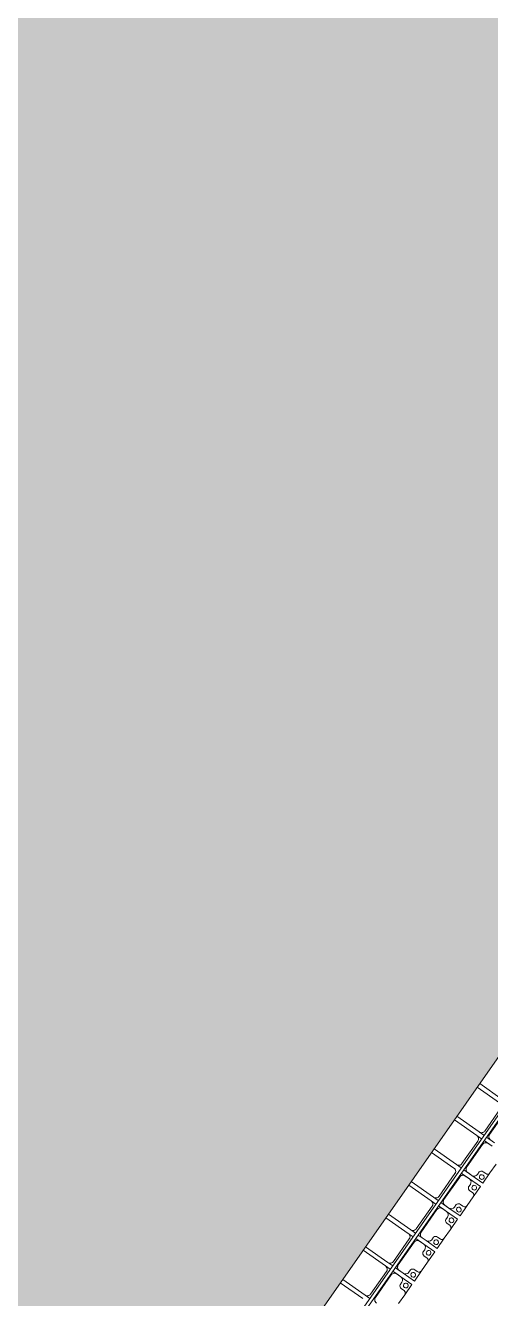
# Model space of a CAD drawing. Header units: millimetres. Extents: x -861324 to 439029, y -308065 to 694685.
# Drawn here: x -226113 to -220270, y 92584 to 108563 of the extents above; entities that cross this region are included whole.
import ezdxf

# ---------------------------------------------------------------- set-up
doc = ezdxf.new("R2010")
doc.units = ezdxf.units.MM
for name, color, linetype, lineweight in [('A-DETL-GENF', 92, 'Continuous', 9), ('A-DETL-THIN', 151, 'Continuous', 9), ('A-GENM', 13, 'Continuous', 9), ('S-BEAM', 12, 'Continuous', 9)]:
    doc.layers.add(name, color=color, linetype=linetype, lineweight=lineweight)

# ---------------------------------------------------------------- blocks, each defined once
blk = doc.blocks.new('Dai phaodi lai - DẢI PHAO ĐI LẠI-17507-BỐ TRÍ BÈ PIN HỒ BẢN MÒNG')
at = {"layer": 'A-GENM', "color": 7}
for p, q in [((17066.91953442233, 748.3828180785976), (16933.08046557692, 748.3828180785976)), ((17066.91953442233, 748.3828180786063), (17223.23773672421, 748.3828180786267)), ((17223.23773672421, 748.3828180786267), (17066.91953442233, 748.3828180786063)), ((17104.91953442233, 670.6677965858611), (17104.91953442233, 710.3828180785976)), ((17223.23773672421, 748.3828180786267), (17223.23773672424, 579.2752456098622)), ((17223.23773672424, 579.2752456098622), (17223.23773672421, 748.3828180786267)), ((17276.76226327503, 748.3828180785979), (17433.08046557691, 748.3828180785974)), ((17276.76226327503, 579.2752456098332), (17276.76226327503, 748.3828180785979)), ((17276.76226327503, 748.3828180785979), (17276.76226327503, 579.2752456098332)), ((17433.08046557691, 748.3828180785974), (17276.76226327503, 748.3828180785979)), ((17395.08046557691, 710.3828180785976), (17395.08046557691, 670.6677965858615)), ((17566.91953442232, 748.3828180785976), (17433.08046557691, 748.3828180785976)), ((17566.91953442232, 748.3828180786063), (17723.2377367242, 748.3828180786267)), ((17723.2377367242, 748.3828180786267), (17566.91953442232, 748.3828180786063)), ((17604.91953442232, 670.6677965858611), (17604.91953442232, 710.3828180785976)), ((17723.2377367242, 748.3828180786267), (17723.23773672423, 579.2752456098622)), ((17723.23773672423, 579.2752456098622), (17723.2377367242, 748.3828180786267)), ((17776.76226327502, 748.3828180785979), (17933.0804655769, 748.3828180785974)), ((17776.76226327502, 579.2752456098332), (17776.76226327502, 748.3828180785979)), ((17776.76226327502, 748.3828180785979), (17776.76226327502, 579.2752456098332)), ((17933.0804655769, 748.3828180785974), (17776.76226327502, 748.3828180785979)), ((17895.0804655769, 710.3828180785976), (17895.0804655769, 670.6677965858615)), ((18066.91953442231, 748.3828180785976), (17933.0804655769, 748.3828180785976)), ((18066.91953442231, 748.3828180786063), (18223.23773672419, 748.3828180786267)), ((18223.23773672419, 748.3828180786267), (18066.91953442231, 748.3828180786063)), ((18104.91953442231, 670.6677965858611), (18104.91953442231, 710.3828180785976)), ((18223.23773672419, 748.3828180786267), (18223.23773672422, 579.2752456098622)), ((18223.23773672422, 579.2752456098622), (18223.23773672419, 748.3828180786267)), ((18276.76226327501, 748.3828180785979), (18433.08046557689, 748.3828180785974)), ((18276.76226327501, 579.2752456098332), (18276.76226327501, 748.3828180785979)), ((18276.76226327501, 748.3828180785979), (18276.76226327501, 579.2752456098332)), ((18433.08046557689, 748.3828180785974), (18276.76226327501, 748.3828180785979)), ((18395.08046557689, 710.3828180785976), (18395.08046557689, 670.6677965858615)), ((18566.9195344223, 748.3828180785976), (18433.08046557689, 748.3828180785976)), ((18566.9195344223, 748.3828180786063), (18723.23773672418, 748.3828180786267)), ((18723.23773672418, 748.3828180786267), (18566.9195344223, 748.3828180786063)), ((18604.9195344223, 670.6677965858611), (18604.9195344223, 710.3828180785976)), ((18723.23773672418, 748.3828180786267), (18723.2377367242, 579.2752456098622)), ((18723.2377367242, 579.2752456098622), (18723.23773672418, 748.3828180786267)), ((18776.76226327499, 748.3828180785979), (18933.08046557687, 748.3828180785974)), ((18776.76226327499, 579.2752456098332), (18776.76226327499, 748.3828180785979)), ((18776.76226327499, 748.3828180785979), (18776.76226327499, 579.2752456098332)), ((18933.08046557687, 748.3828180785974), (18776.76226327499, 748.3828180785979)), ((18895.08046557687, 710.3828180785976), (18895.08046557687, 670.6677965858615)), ((19066.91953442229, 748.3828180785976), (18933.08046557687, 748.3828180785976)), ((16723.23773672425, 516.6563737321201), (16723.23773672425, 455.8865577935518)), ((16776.76226327504, 579.2752456098332), (16776.76226327504, 516.6563737321206)), ((16776.76226327504, 455.886557793553), (16776.76226327504, 516.6563737321212)), ((17173.23773672421, 629.2752456098323), (17135.71833794798, 629.2752456098325)), ((17173.23773672422, 629.2752456098323), (17135.71833794799, 629.2752456098323)), ((17135.71833794799, 629.2752456098323), (17173.23773672422, 629.2752456098323)), ((17223.23773672421, 516.6563737321201), (17223.23773672421, 579.2752456098327)), ((17223.23773672424, 516.6563737321201), (17223.23773672424, 455.8865577935518)), ((17276.76226327503, 579.2752456098332), (17276.76226327503, 516.6563737321206)), ((17276.76226327503, 455.886557793553), (17276.76226327503, 516.6563737321212)), ((17364.28166205126, 629.2752456098327), (17326.76226327503, 629.275245609833)), ((17364.28166205126, 629.2752456098328), (17326.76226327503, 629.2752456098327)), ((17326.76226327503, 629.2752456098327), (17364.28166205126, 629.2752456098328)), ((17673.2377367242, 629.2752456098323), (17635.71833794797, 629.2752456098325)), ((17673.2377367242, 629.2752456098323), (17635.71833794798, 629.2752456098323)), ((17635.71833794798, 629.2752456098323), (17673.2377367242, 629.2752456098323)), ((17723.2377367242, 516.6563737321201), (17723.2377367242, 579.2752456098327)), ((17723.23773672423, 516.6563737321201), (17723.23773672423, 455.8865577935518)), ((17776.76226327502, 579.2752456098332), (17776.76226327502, 516.6563737321206)), ((17776.76226327502, 455.886557793553), (17776.76226327502, 516.6563737321212)), ((17864.28166205125, 629.2752456098327), (17826.76226327502, 629.275245609833)), ((17864.28166205125, 629.2752456098328), (17826.76226327502, 629.2752456098327)), ((17826.76226327502, 629.2752456098327), (17864.28166205125, 629.2752456098328)), ((18173.23773672419, 629.2752456098323), (18135.71833794796, 629.2752456098325)), ((18173.2377367242, 629.2752456098323), (18135.71833794797, 629.2752456098323)), ((18135.71833794797, 629.2752456098323), (18173.2377367242, 629.2752456098323)), ((18223.23773672419, 516.6563737321201), (18223.23773672419, 579.2752456098327)), ((18223.23773672422, 516.6563737321201), (18223.23773672422, 455.8865577935518)), ((18276.76226327501, 579.2752456098332), (18276.76226327501, 516.6563737321206)), ((18276.76226327501, 455.886557793553), (18276.76226327501, 516.6563737321212)), ((18364.28166205124, 629.2752456098327), (18326.762263275, 629.275245609833)), ((18364.28166205124, 629.2752456098328), (18326.76226327501, 629.2752456098327)), ((18326.76226327501, 629.2752456098327), (18364.28166205124, 629.2752456098328)), ((18673.23773672418, 629.2752456098323), (18635.71833794795, 629.2752456098325)), ((18673.23773672418, 629.2752456098323), (18635.71833794795, 629.2752456098323)), ((18635.71833794795, 629.2752456098323), (18673.23773672418, 629.2752456098323)), ((18723.23773672418, 516.6563737321201), (18723.23773672418, 579.2752456098327)), ((18723.2377367242, 516.6563737321201), (18723.2377367242, 455.8865577935518)), ((18776.76226327499, 579.2752456098332), (18776.76226327499, 516.6563737321206)), ((18776.762263275, 455.886557793372), (18776.762263275, 516.6563737321212)), ((18864.28166205122, 629.2752456098327), (18826.76226327499, 629.275245609833)), ((18864.28166205122, 629.2752456098328), (18826.762263275, 629.2752456098327)), ((18826.762263275, 629.2752456098327), (18864.28166205122, 629.2752456098328)), ((16223.23773672425, 3.6338314e-09), (16223.23773672424, 343.3436262678632)), ((16276.76226327507, 343.3436262678648), (16276.76226327506, 3.7261458e-09)), ((16326.76226327505, 466.6563737321203), (16673.23773672423, 466.6563737321197)), ((16673.23773672424, 393.3436262678638), (16326.76226327507, 393.3436262678641)), ((16723.23773672425, 415.8865577935587), (16723.23773672425, 343.3436262678647)), ((16723.23773672423, 3.7249952e-09), (16723.23773672423, 343.3436262678632)), ((16776.76226327504, 343.3436262678654), (16776.76226327504, 415.8865577935593)), ((16776.76226327506, 343.3436262678648), (16776.76226327504, 3.7261458e-09)), ((16826.76226327504, 466.6563737321203), (17173.23773672421, 466.6563737321197)), ((17173.23773672423, 393.3436262678638), (16826.76226327506, 393.3436262678641)), ((17223.23773672424, 415.8865577935587), (17223.23773672424, 343.3436262678647)), ((17223.23773672422, 3.7249952e-09), (17223.23773672422, 343.3436262678632)), ((17276.76226327504, 343.3436262678648), (17276.76226327504, 3.7261458e-09)), ((17326.76226327503, 466.6563737321203), (17673.2377367242, 466.6563737321197)), ((17673.23773672422, 393.3436262678638), (17326.76226327504, 393.3436262678641)), ((17723.23773672423, 415.8865577935587), (17723.23773672423, 343.3436262678647)), ((17723.23773672421, 3.6338314e-09), (17723.23773672421, 343.3436262678632)), ((17776.76226327502, 343.3436262678654), (17776.76226327502, 415.8865577935593)), ((17776.76226327503, 343.3436262678648), (17776.76226327503, 3.6350496e-09)), ((17826.76226327502, 466.6563737321203), (18173.23773672419, 466.6563737321197)), ((18173.23773672421, 393.3436262678638), (17826.76226327503, 393.3436262678641)), ((18223.23773672422, 415.8865577935587), (18223.23773672422, 343.3436262678647)), ((18223.2377367242, 3.6338314e-09), (18223.2377367242, 343.3436262678632)), ((18276.76226327501, 343.3436262678654), (18276.76226327501, 415.8865577935593)), ((18276.76226327502, 343.3436262678648), (18276.76226327501, 3.6349819e-09)), ((18326.762263275, 466.6563737321203), (18673.23773672418, 466.6563737321197)), ((18673.2377367242, 393.3436262678638), (18326.76226327502, 393.3436262678641)), ((18723.23773672421, 415.8865577935587), (18723.23773672421, 343.3436262678647)), ((18723.23773672419, 3.8148732e-09), (18723.23773672419, 343.3436262678632)), ((18776.762263275, 343.3436262678654), (18776.762263275, 415.8865577933785)), ((18776.76226327501, 343.3436262678648), (18776.762263275, 3.6349819e-09)), ((18826.76226327499, 466.6563737321203), (19173.23773672417, 466.6563737321197)), ((19173.23773672419, 393.3436262678638), (18826.76226327501, 393.3436262678641)), ((19223.23773672419, 415.8865577933776), (19223.23773672419, 343.3436262678647)), ((19223.23773672418, 3.6338314e-09), (19223.23773672417, 343.3436262678632)), ((19276.762263275, 343.3436262678648), (19276.76226327499, 3.6350496e-09))]:
    blk.add_line(p, q, dxfattribs=at)
at = {"layer": 'A-GENM', "color": 9}
for p, q in [((16723.23773672423, 579.2752456098327), (16723.23773672424, 455.8865577935491)), ((16776.76226327504, 455.8865577935496), (16776.76226327504, 579.2752456098332)), ((17135.71833794798, 629.2752456098325), (17173.23773672421, 629.2752456098323)), ((17223.23773672421, 579.2752456098327), (17223.23773672423, 455.8865577935491)), ((17276.76226327503, 455.8865577935496), (17276.76226327503, 579.2752456098332)), ((17326.76226327503, 629.275245609833), (17364.28166205126, 629.2752456098327)), ((17635.71833794797, 629.2752456098325), (17673.2377367242, 629.2752456098323)), ((17723.2377367242, 579.2752456098327), (17723.23773672422, 455.8865577935491)), ((17776.76226327502, 455.8865577935496), (17776.76226327502, 579.2752456098332)), ((17826.76226327502, 629.275245609833), (17864.28166205125, 629.2752456098327)), ((18135.71833794796, 629.2752456098325), (18173.23773672419, 629.2752456098323)), ((18223.23773672419, 579.2752456098327), (18223.23773672421, 455.8865577935491)), ((18276.76226327501, 455.8865577935496), (18276.76226327501, 579.2752456098332)), ((18326.762263275, 629.275245609833), (18364.28166205124, 629.2752456098327)), ((18635.71833794795, 629.2752456098325), (18673.23773672418, 629.2752456098323)), ((18723.23773672418, 579.2752456098327), (18723.23773672419, 455.8865577935491)), ((18776.762263275, 455.886557793455), (18776.76226327499, 579.2752456098332)), ((18826.76226327499, 629.275245609833), (18864.28166205122, 629.2752456098327)), ((16723.23773672424, 415.8865577935568), (16723.23773672425, 343.3436262678648)), ((16776.76226327504, 343.3436262678652), (16776.76226327504, 415.8865577935573)), ((17223.23773672423, 415.8865577935568), (17223.23773672424, 343.3436262678648)), ((17723.23773672422, 415.8865577935568), (17723.23773672423, 343.3436262678648)), ((17776.76226327502, 343.3436262678652), (17776.76226327502, 415.8865577935573)), ((18223.23773672421, 415.8865577935568), (18223.23773672422, 343.3436262678648)), ((18276.76226327501, 343.3436262678652), (18276.76226327501, 415.8865577935573)), ((18723.2377367242, 415.8865577935568), (18723.23773672421, 343.3436262678648)), ((18776.762263275, 343.3436262678652), (18776.762263275, 415.886557793432)), ((19223.23773672419, 415.8865577936125), (19223.23773672419, 343.3436262678648))]:
    blk.add_line(p, q, dxfattribs=at)
at = {"layer": 'A-GENM', "color": 7}
for centre, radius, start, end in [((17066.91953442234, 710.3828180785972), 37.99999999999992, 359.9999999999995, 89.99999999999982), ((17066.91953442234, 710.3828180785972), 38, 0, 90), ((17066.91953442234, 710.3828180785972), 38, 5.142e-13, 90), ((17144.84458181423, 668.2202282506546), 40.00000000000203, 176.491925172911, 256.8114622812174), ((17144.84458181423, 668.2202282506546), 40.00000000000031, 176.4919251729111, 216.6516937270655), ((17144.84458181423, 668.2202282506546), 39.99999999999968, 176.491925172911, 216.651693727065), ((17168.39874809196, 693.2786047752095), 30.00000000000023, 90.00000000000752, 270.0000000000071), ((17168.39874809196, 693.2786047752095), 30.00000000000023, 90.00000000000739, 270.000000000007), ((17168.39874809196, 693.2786047752095), 30.00000000000028, 270.0000000000071, 90.00000000000752), ((17168.39874809196, 693.2786047752095), 30.00000000000018, 270.000000000007, 90.00000000000739), ((17331.6012519073, 693.2786047751875), 30, 90, 269.9999999999997), ((17331.6012519073, 693.2786047751875), 29.99999999999989, 89.99999999999979, 269.9999999999994), ((17331.6012519073, 693.2786047751875), 30.00000000000006, 269.9999999999998, 90.00000000000013), ((17331.6012519073, 693.2786047751875), 30, 269.9999999999997, 90), ((17355.15541818502, 668.2202282506552), 39.99999999999946, 283.1885377187777, 3.508074827089116), ((17355.15541818502, 668.2202282506552), 39.99999999999946, 283.1885377187777, 3.508074827089926), ((17355.15541818502, 668.2202282506552), 39.99999999999765, 283.1885377187782, 3.508074827089442), ((17433.08046557691, 710.3828180785976), 37.99999999999989, 89.99999999999984, 179.9999999999996), ((17433.08046557691, 710.3828180785976), 37.99999999999989, 89.99999999999984, 164.9999999999997), ((17433.08046557691, 710.3828180785976), 38.00000000000098, 90, 164.9999999999993), ((17566.91953442233, 710.3828180785972), 37.99999999999992, 359.9999999999995, 89.99999999999982), ((17566.91953442233, 710.3828180785972), 38, 0, 90), ((17566.91953442233, 710.3828180785972), 38, 5.142e-13, 90), ((17644.84458181422, 668.2202282506546), 40.00000000000203, 176.491925172911, 256.8114622812174), ((17644.84458181422, 668.2202282506546), 40.00000000000031, 176.4919251729111, 216.6516937270655), ((17644.84458181422, 668.2202282506546), 39.99999999999946, 176.491925172911, 216.6516937270649), ((17668.39874809195, 693.2786047752095), 30.00000000000023, 90.00000000000752, 270.0000000000071), ((17668.39874809195, 693.2786047752095), 30.00000000000023, 90.00000000000739, 270.000000000007), ((17668.39874809195, 693.2786047752095), 30.00000000000028, 270.0000000000071, 90.00000000000752), ((17668.39874809195, 693.2786047752095), 30.00000000000018, 270.000000000007, 90.00000000000739), ((17831.60125190729, 693.2786047751875), 30, 90, 269.9999999999997), ((17831.60125190729, 693.2786047751875), 29.99999999999989, 89.99999999999979, 269.9999999999994), ((17831.60125190729, 693.2786047751875), 30.00000000000006, 269.9999999999998, 90.00000000000013), ((17831.60125190729, 693.2786047751875), 30, 269.9999999999997, 90), ((17855.15541818501, 668.2202282506552), 39.99999999999946, 283.1885377187777, 3.508074827089116), ((17855.15541818501, 668.2202282506552), 39.99999999999946, 283.1885377187777, 3.508074827089926), ((17855.15541818501, 668.2202282506552), 39.99999999999765, 283.1885377187782, 3.508074827089442), ((17933.0804655769, 710.3828180785976), 37.99999999999989, 89.99999999999984, 179.9999999999996), ((17933.0804655769, 710.3828180785976), 37.99999999999989, 89.99999999999984, 164.9999999999997), ((17933.0804655769, 710.3828180785976), 38.00000000000098, 90, 164.9999999999993), ((18066.91953442232, 710.3828180785972), 37.99999999999992, 359.9999999999995, 89.99999999999982), ((18066.91953442232, 710.3828180785972), 38, 0, 90), ((18066.91953442232, 710.3828180785972), 38, 5.142e-13, 90), ((18144.84458181421, 668.2202282506546), 40.00000000000203, 176.491925172911, 256.8114622812174), ((18144.84458181421, 668.2202282506546), 40.00000000000031, 176.4919251729111, 216.6516937270655), ((18144.84458181421, 668.2202282506546), 39.99999999999968, 176.491925172911, 216.651693727065), ((18168.39874809194, 693.2786047752095), 30.00000000000023, 90.00000000000752, 270.0000000000071), ((18168.39874809194, 693.2786047752095), 30.00000000000023, 90.00000000000739, 270.000000000007), ((18168.39874809194, 693.2786047752095), 30.00000000000028, 270.0000000000071, 90.00000000000752), ((18168.39874809194, 693.2786047752095), 30.00000000000018, 270.000000000007, 90.00000000000739), ((18331.60125190727, 693.2786047751875), 30, 90, 269.9999999999997), ((18331.60125190727, 693.2786047751875), 29.99999999999989, 89.99999999999979, 269.9999999999994), ((18331.60125190727, 693.2786047751875), 30.00000000000006, 269.9999999999998, 90.00000000000013), ((18331.60125190727, 693.2786047751875), 30, 269.9999999999997, 90), ((18355.155418185, 668.2202282506552), 39.99999999999946, 283.1885377187827, 3.508074827089116), ((18355.155418185, 668.2202282506552), 39.99999999999946, 283.1885377187827, 3.508074827089926), ((18355.155418185, 668.2202282506552), 40.00000000000203, 283.1885377187821, 3.508074827089825), ((18433.08046557689, 710.3828180785976), 37.99999999999989, 89.99999999999984, 179.9999999999996), ((18433.08046557689, 710.3828180785976), 37.99999999999989, 89.99999999999984, 164.9999999999997), ((18433.08046557689, 710.3828180785976), 38.00000000000098, 90, 164.9999999999993), ((18566.9195344223, 710.3828180785972), 37.99999999999992, 359.9999999999995, 89.99999999999982), ((18566.9195344223, 710.3828180785972), 38, 0, 90), ((18566.9195344223, 710.3828180785972), 38, 5.142e-13, 90), ((18644.84458181419, 668.2202282506546), 39.99999999999765, 176.4919251729114, 256.8114622812211), ((18644.84458181419, 668.2202282506546), 39.99999999999522, 176.4919251729116, 216.6516937270651), ((18644.84458181419, 668.2202282506546), 39.99999999999946, 176.491925172911, 216.651693727068), ((18668.39874809192, 693.2786047752095), 30.00000000000023, 90.00000000001445, 270.0000000000071), ((18668.39874809192, 693.2786047752095), 29.99999999999841, 90.00000000001087, 270.0000000000036), ((18668.39874809192, 693.2786047752095), 29.99999999999846, 270.0000000000037, 90.00000000001097), ((18668.39874809192, 693.2786047752095), 30.00000000000018, 270.000000000007, 90.00000000001434), ((18831.60125190726, 693.2786047751875), 30, 90, 269.9999999999997), ((18831.60125190726, 693.2786047751875), 29.99999999999989, 89.99999999999979, 269.9999999999994), ((18831.60125190726, 693.2786047751875), 30.00000000000006, 269.9999999999998, 90.00000000000013), ((18831.60125190726, 693.2786047751875), 30, 269.9999999999997, 90), ((18855.15541818499, 668.2202282506552), 39.99999999999946, 283.1885377187777, 3.508074827089116), ((18855.15541818499, 668.2202282506552), 39.99999999999946, 283.1885377187777, 3.508074827089926), ((18855.15541818499, 668.2202282506552), 40.00000000000119, 283.1885377187772, 3.508074827089752), ((18933.08046557687, 710.3828180785976), 37.99999999999989, 89.99999999999984, 179.9999999999996), ((18933.08046557687, 710.3828180785976), 37.99999999999989, 89.99999999999984, 164.9999999999997), ((18933.08046557687, 710.3828180785976), 38.00000000000098, 90, 164.9999999999993), ((16673.23773672423, 516.6563737321196), 49.99999999999635, 269.9999999999997, 1.303e-13), ((16673.23773672423, 516.6563737321196), 49.99999999999635, 269.9999999999997, 345.0000000000005), ((16826.76226327504, 516.6563737321203), 50.00000000000131, 179.9999999999973, 270.0000000000011), ((16826.76226327504, 516.6563737321203), 50.00000000000097, 179.9999999999969, 254.9999999999976), ((17144.84458181423, 668.2202282506546), 40.00000000000203, 230.0382832451159, 256.8114622812174), ((17144.84458181423, 668.2202282506546), 39.99999999999946, 230.0382832451139, 256.8114622812166), ((17173.23773672421, 579.2752456098323), 50.00000000000006, 6.36e-14, 90.00000000000004), ((17173.23773672421, 579.2752456098323), 50.00000000000006, 6.36e-14, 90.00000000000004), ((17173.23773672421, 579.2752456098323), 50.00000000000017, 3.244e-13, 90.00000000000018), ((17173.23773672421, 516.6563737321196), 50, 269.9999999999997, 1.303e-13), ((17173.23773672421, 516.6563737321196), 50, 269.9999999999997, 345.0000000000005), ((17326.76226327503, 579.275245609833), 49.99999999999977, 89.99999999999977, 179.9999999999992), ((17326.76226327503, 579.275245609833), 49.99999999999977, 89.99999999999977, 179.9999999999988), ((17326.76226327503, 579.275245609833), 49.99999999999955, 89.9999999999995, 179.9999999999994), ((17326.76226327503, 516.6563737321203), 50.00000000000131, 179.9999999999973, 270.0000000000011), ((17326.76226327503, 516.6563737321203), 50.00000000000097, 179.9999999999969, 255.0000000000017), ((17644.84458181422, 668.2202282506546), 40.00000000000203, 230.0382832451199, 256.8114622812174), ((17644.84458181422, 668.2202282506546), 39.99999999999712, 230.0382832451163, 256.8114622812158), ((17673.2377367242, 579.2752456098323), 50, 6.36e-14, 90.00000000000004), ((17673.2377367242, 579.2752456098323), 50, 6.36e-14, 90.00000000000004), ((17673.2377367242, 579.2752456098323), 50, 3.308e-13, 90.00000000000018), ((17673.2377367242, 516.6563737321196), 49.99999999999635, 269.9999999999997, 1.303e-13), ((17673.2377367242, 516.6563737321196), 49.99999999999635, 269.9999999999997, 345.0000000000005), ((17826.76226327502, 579.275245609833), 49.99999999999977, 89.99999999999977, 179.9999999999992), ((17826.76226327502, 579.275245609833), 49.99999999999977, 89.99999999999977, 179.9999999999988), ((17826.76226327502, 579.275245609833), 49.99999999999955, 89.9999999999995, 179.9999999999994), ((17826.76226327502, 516.6563737321203), 50.00000000000131, 179.9999999999973, 270.0000000000011), ((17826.76226327502, 516.6563737321203), 50.00000000000097, 179.9999999999969, 254.9999999999976), ((18144.84458181421, 668.2202282506546), 40.00000000000203, 230.0382832451159, 256.8114622812174), ((18144.84458181421, 668.2202282506546), 39.99999999999946, 230.0382832451139, 256.8114622812166), ((18173.23773672419, 579.2752456098323), 50.00000000000006, 6.36e-14, 90.00000000000004), ((18173.23773672419, 579.2752456098323), 50.00000000000006, 6.36e-14, 90.00000000000004), ((18173.23773672419, 579.2752456098323), 50.00000000000017, 3.244e-13, 90.00000000000018), ((18173.23773672419, 516.6563737321196), 50, 269.9999999999997, 1.303e-13), ((18173.23773672419, 516.6563737321196), 50, 269.9999999999997, 345.0000000000005), ((18326.762263275, 579.275245609833), 49.99999999999635, 89.99999999999972, 179.9999999999992), ((18326.762263275, 579.275245609833), 49.99999999999635, 89.99999999999972, 179.9999999999988), ((18326.762263275, 579.275245609833), 49.9999999999963, 89.99999999999945, 179.9999999999994), ((18326.762263275, 516.6563737321203), 49.99999999999629, 179.9999999999994, 269.999999999999), ((18326.762263275, 516.6563737321203), 49.99999999999618, 179.999999999999, 254.9999999999987), ((18644.84458181419, 668.2202282506546), 39.99999999999765, 230.0382832451168, 256.8114622812211), ((18644.84458181419, 668.2202282506546), 39.99999999999991, 230.0382832451183, 256.8114622812218), ((18673.23773672418, 579.2752456098323), 50.00000000000006, 6.36e-14, 90.00000000000004), ((18673.23773672418, 579.2752456098323), 50.00000000000006, 6.36e-14, 90.00000000000004), ((18673.23773672418, 579.2752456098323), 50.00000000000017, 3.244e-13, 90.00000000000018), ((18673.23773672418, 516.6563737321196), 50, 269.9999999999997, 1.303e-13), ((18673.23773672418, 516.6563737321196), 50, 269.9999999999997, 345.0000000000005), ((18826.76226327499, 579.275245609833), 49.99999999999977, 89.99999999999977, 179.9999999999992), ((18826.76226327499, 579.275245609833), 49.99999999999977, 89.99999999999977, 179.9999999999988), ((18826.76226327499, 579.275245609833), 49.99999999999955, 89.9999999999995, 179.9999999999994), ((18826.76226327499, 516.6563737321203), 50.00000000000131, 179.9999999999973, 270.0000000000011), ((18826.76226327499, 516.6563737321203), 50.00000000000097, 179.9999999999969, 255.0000000000017), ((19173.23773672417, 516.6563737321196), 50, 269.9999999999997, 1.303e-13), ((19173.23773672417, 516.6563737321196), 50, 269.9999999999997, 344.9999999999994), ((16673.23773672424, 343.3436262678637), 49.9999999999996, 359.9999999999991, 89.99999999999955), ((16673.23773672424, 343.3436262678637), 50.00000000000108, 359.9999999999967, 74.99999999999804), ((16826.76226327506, 343.3436262678644), 49.99999999999957, 89.9999999999995, 179.9999999999997), ((16826.76226327506, 343.3436262678644), 49.99999999999923, 89.99999999999912, 164.9999999999997), ((17173.23773672423, 343.3436262678637), 49.9999999999996, 359.9999999999991, 89.99999999999955), ((17173.23773672423, 343.3436262678637), 50.00000000000108, 359.9999999999967, 74.99999999999804), ((17326.76226327504, 343.3436262678644), 49.99999999999957, 89.9999999999995, 179.9999999999997), ((17326.76226327504, 343.3436262678644), 50.00000000000105, 89.99999999999706, 154.510931795917), ((17673.23773672422, 343.3436262678637), 49.9999999999996, 359.9999999999991, 89.99999999999955), ((17673.23773672422, 343.3436262678637), 50.00000000000108, 359.9999999999967, 74.99999999999804), ((17826.76226327503, 343.3436262678644), 49.99999999999957, 89.9999999999995, 179.9999999999997), ((17826.76226327503, 343.3436262678644), 49.99999999999923, 89.99999999999912, 164.9999999999997), ((18173.23773672421, 343.3436262678637), 49.9999999999996, 359.9999999999991, 89.99999999999955), ((18173.23773672421, 343.3436262678637), 50.00000000000108, 359.9999999999967, 74.99999999999804), ((18326.76226327502, 343.3436262678644), 49.99999999999957, 89.9999999999995, 179.9999999999997), ((18326.76226327502, 343.3436262678644), 49.99999999999923, 89.99999999999912, 164.9999999999997), ((18673.2377367242, 343.3436262678637), 49.9999999999996, 359.9999999999991, 89.99999999999955), ((18673.2377367242, 343.3436262678637), 49.99999999999925, 359.9999999999989, 74.99999999999625), ((18826.76226327501, 343.3436262678644), 49.99999999999957, 89.9999999999995, 179.9999999999997), ((18826.76226327501, 343.3436262678644), 50.00000000000105, 89.99999999999706, 164.9999999999968), ((19173.23773672419, 343.3436262678637), 49.99999999999633, 359.9999999999991, 89.99999999999952), ((19173.23773672419, 343.3436262678637), 49.99999999999622, 359.9999999999989, 74.99999999999523)]:
    blk.add_arc(centre, radius, start, end, dxfattribs=at)
at = {"layer": 'A-GENM', "color": 9}
for centre, radius, start, end in [((17066.91953442234, 710.3828180785972), 38, 0, 90), ((17144.84458181423, 668.2202282506546), 39.99999999999968, 176.491925172911, 216.651693727065), ((17355.15541818502, 668.2202282506552), 39.99999999999765, 283.1885377187782, 3.50807482708879), ((17433.08046557691, 710.3828180785976), 38.00000000000098, 90, 164.9999999999999), ((17566.91953442233, 710.3828180785972), 38, 0, 90), ((17644.84458181422, 668.2202282506546), 39.99999999999946, 176.491925172911, 216.6516937270649), ((17855.15541818501, 668.2202282506552), 39.99999999999765, 283.1885377187782, 3.50807482708879), ((17933.0804655769, 710.3828180785976), 38.00000000000098, 90, 164.9999999999999), ((18066.91953442232, 710.3828180785972), 38, 0, 90), ((18144.84458181421, 668.2202282506546), 39.99999999999968, 176.491925172911, 216.651693727065), ((18355.155418185, 668.2202282506552), 40.00000000000203, 283.1885377187818, 3.508074827089172), ((18433.08046557689, 710.3828180785976), 38.00000000000098, 90, 164.9999999999999), ((18566.9195344223, 710.3828180785972), 38, 0, 90), ((18644.84458181419, 668.2202282506546), 39.99999999999946, 176.491925172911, 216.651693727068), ((18855.15541818499, 668.2202282506552), 40.00000000000119, 283.1885377187772, 3.508074827089099), ((18933.08046557687, 710.3828180785976), 38.00000000000098, 90, 164.9999999999999), ((17144.84458181423, 668.2202282506546), 39.99999999999946, 230.0382832451139, 256.8114622812166), ((17173.23773672421, 579.2752456098323), 50.00000000000017, 3.244e-13, 90.00000000000018), ((17326.76226327503, 579.275245609833), 49.99999999999972, 89.99999999999972, 179.9999999999996), ((17644.84458181422, 668.2202282506546), 39.99999999999712, 230.0382832451163, 256.8114622812158), ((17673.2377367242, 579.2752456098323), 50, 3.308e-13, 90.00000000000018), ((17826.76226327502, 579.275245609833), 49.99999999999972, 89.99999999999972, 179.9999999999996), ((18144.84458181421, 668.2202282506546), 39.99999999999946, 230.0382832451139, 256.8114622812166), ((18173.23773672419, 579.2752456098323), 50.00000000000017, 3.244e-13, 90.00000000000018), ((18326.762263275, 579.275245609833), 49.99999999999635, 89.99999999999972, 179.9999999999997), ((18644.84458181419, 668.2202282506546), 39.99999999999991, 230.0382832451183, 256.8114622812218), ((18673.23773672418, 579.2752456098323), 50.00000000000017, 3.244e-13, 90.00000000000018), ((18826.76226327499, 579.275245609833), 49.99999999999972, 89.99999999999972, 179.9999999999996)]:
    blk.add_arc(centre, radius, start, end, dxfattribs=at)
blk = doc.blocks.new('Dầm C52 - Dầm C52-V195-BỐ TRÍ BÈ PIN HỒ BẢN MÒNG')
at = {"layer": 'S-BEAM', "color": 7}
for p, q in [((11333.74770289037, 19.99999999998198), (17293.74770289036, 19.99999999998198)), ((17293.74770289036, -20.00000000001801), (11333.74770289037, -20.00000000001801))]:
    blk.add_line(p, q, dxfattribs=at)
blk = doc.blocks.new('HOBANMONG_BEPIN 6_rvt-1-BỐ TRÍ BÈ PIN HỒ BẢN MÒNG')
at = {"layer": 'A-GENM', "lineweight": 9, "rotation": 234.9999999999997}
blk.add_blockref('Dai phaodi lai - DẢI PHAO ĐI LẠI-17507-BỐ TRÍ BÈ PIN HỒ BẢN MÒNG', (-211100.8072293083, 108570.0088097475), dxfattribs=at)
at = {"layer": 'S-BEAM', "lineweight": 9, "rotation": 54.99999999999903}
blk.add_blockref('Dầm C52 - Dầm C52-V195-BỐ TRÍ BÈ PIN HỒ BẢN MÒNG', (-229633.771507527, 81342.247794348), dxfattribs=at)

msp = doc.modelspace()

# ---------------------------------------------------------------- hatches: boundary and pattern name
at = {"layer": 'A-DETL-GENF'}
msp.add_hatch(color=8, dxfattribs=at).paths.add_polyline_path([(-248956.8520284776, 54505.97388666795), (-211100.807230117, 108570.0088085861), (-448888.7336399804, 275070.9073760303), (-493589.7436251129, 211231.2490664052), (-314844.7833051778, 86072.68043338947), (-307999.8181184061, 95848.3038210966), (-250259.8893543767, 55418.37044483107)])

# ---------------------------------------------------------------- linework, layer by layer
at = {"layer": 'A-DETL-THIN'}
msp.add_line((-248956.8520284775, 54505.97388666799), (-211100.8072301169, 108570.0088085862), dxfattribs=at)

# ---------------------------------------------------------------- block references
at = {"lineweight": 5}
msp.add_blockref('HOBANMONG_BEPIN 6_rvt-1-BỐ TRÍ BÈ PIN HỒ BẢN MÒNG', (0, 0), dxfattribs=at)

doc.saveas('drawing.dxf')
